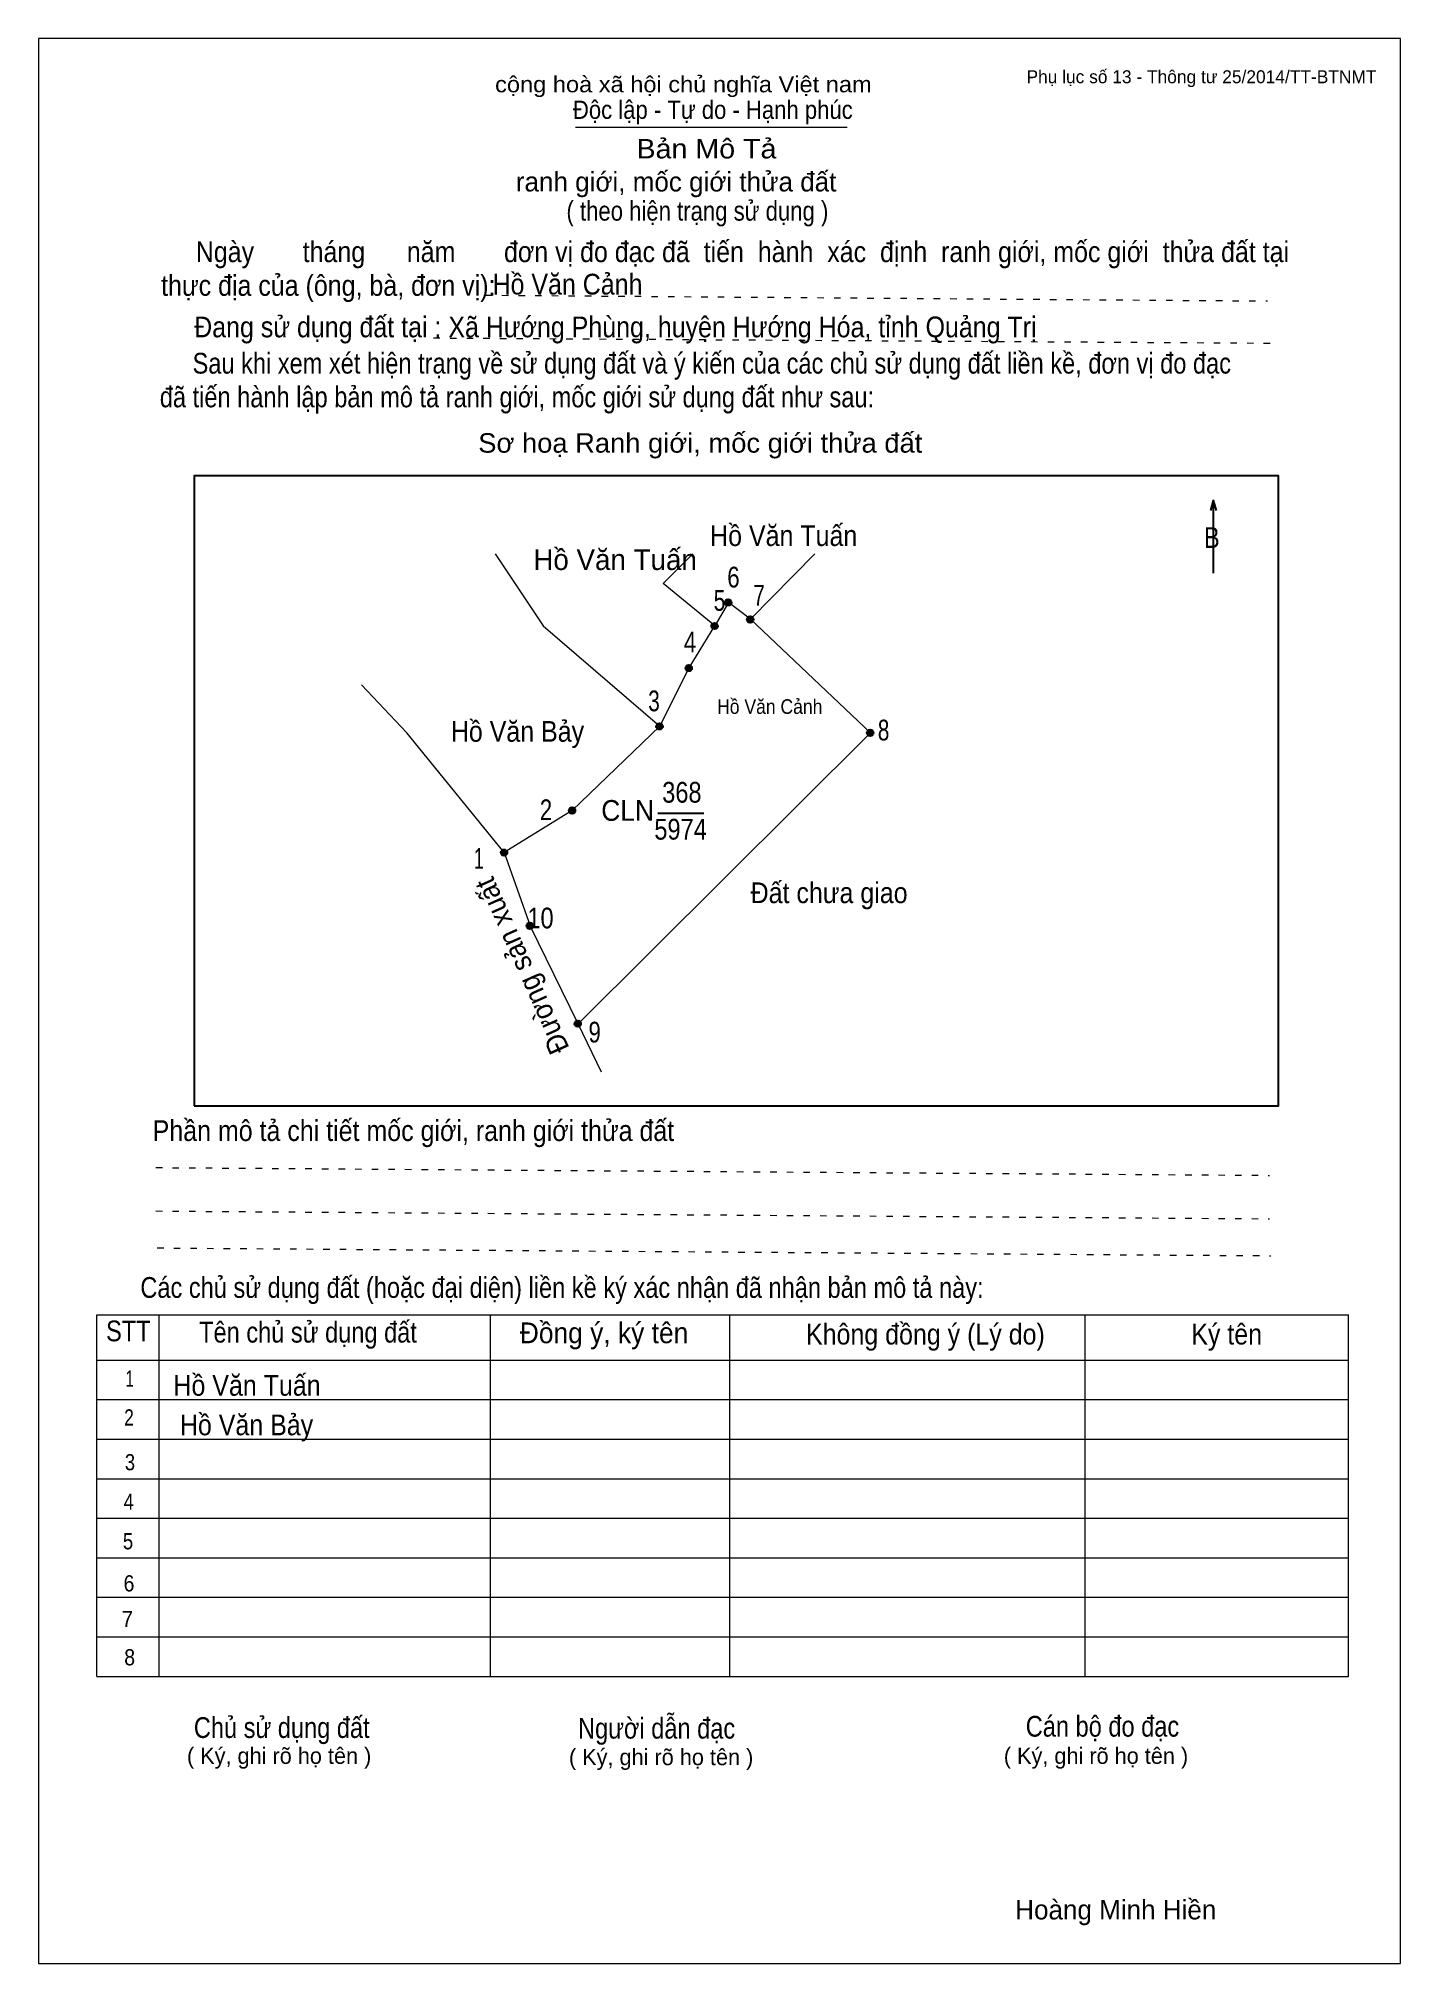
# Model space of a CAD drawing. Header units: centimetres. Extents: x 0 to 21, y 0 to 29.7.
import ezdxf
from ezdxf.enums import TextEntityAlignment as Align

# ---------------------------------------------------------------- set-up
doc = ezdxf.new("R2010")
doc.units = ezdxf.units.CM
doc.header["$LTSCALE"] = 0.13
doc.linetypes.add('DOTTED', pattern=[1.5, 0.3, -1.2])
for name, color, linetype, lineweight in [('1', 7, 'Continuous', 13), ('32', 7, 'Continuous', 25), ('33', 7, 'Continuous', 25), ('61', 7, 'Continuous', 13), ('62', 7, 'Continuous', 13)]:
    doc.layers.add(name, color=color, linetype=linetype, lineweight=lineweight)
for name, color, linetype in [('34', 7, 'Continuous'), ('45', 7, 'Continuous'), ('63', 7, 'Continuous')]:
    doc.layers.add(name, color=color, linetype=linetype)

msp = doc.modelspace()

# ---------------------------------------------------------------- hatches: boundary and pattern name
at = {"layer": '32'}
for points in [[(10.6829, 21.0002, 1), (10.5829, 21.0002, 1)], [(10.4746, 20.6356, 1), (10.3746, 20.6356, 1)], [(11.024, 20.7355, 1), (10.924, 20.7355, 1)], [(10.075, 19.9863, 1), (9.975, 19.9863, 1)], [(9.6254, 19.0872, 1), (9.5254, 19.0872, 1)], [(12.8722, 18.9873, 1), (12.7722, 18.9873, 1)], [(8.2768, 17.7885, 1), (8.1768, 17.7885, 1)], [(7.2278, 17.1391, 1), (7.1278, 17.1391, 1)], [(7.6244, 16.0107, 1), (7.5244, 16.0107, 1)], [(8.3642, 14.5002, 1), (8.2642, 14.5002, 1)]]:
    msp.add_hatch(color=256, dxfattribs=at).paths.add_polyline_path(points)

# ---------------------------------------------------------------- linework, layer by layer
at = {"layer": '1'}
msp.add_lwpolyline([(21, 0), (21, 29.7), (0, 29.7), (0, 0)], close=True, dxfattribs=at)
at = {"layer": '32'}
for centre in [(10.6329, 21.0002), (10.4246, 20.6356), (10.974, 20.7355), (10.025, 19.9863), (9.5754, 19.0872), (12.8222, 18.9873), (8.2268, 17.7885), (7.1778, 17.1391), (7.5744, 16.0107), (8.3142, 14.5002)]:
    msp.add_circle(centre, 0.05, dxfattribs=at)
at = {"layer": '33'}
msp.add_line((9.55, 17.75), (10.26, 17.75), dxfattribs=at)
at = {"layer": '61'}
for p, q in [((11.97, 21.75), (10.98, 20.74)), ((7.18, 17.14), (7.58, 16.01)), ((8.32, 14.5), (7.58, 16.01)), ((8.68, 13.75), (8.32, 14.5))]:
    msp.add_line(p, q, dxfattribs=at)
for points in [[(7.04, 21.75), (7.78, 20.64), (9.58, 19.09)], [(10.43, 20.64), (9.63, 21.29), (10.09, 21.75)], [(10.98, 20.74), (10.64, 21), (10.43, 20.64)], [(10.98, 20.74), (12.83, 18.99), (8.32, 14.5)], [(9.58, 19.09), (10.03, 19.99), (10.43, 20.64)], [(7.18, 17.14), (5.68, 18.99), (4.98, 19.73)], [(9.58, 19.09), (8.23, 17.79), (7.18, 17.14)]]:
    msp.add_lwpolyline(points, dxfattribs=at)
at = {"layer": '62'}
for p, q in [((8.28, 28.33), (12.47, 28.33)), ((0.9, 10.01), (20.2, 10.01)), ((0.9, 4.43), (0.9, 10.01)), ((1.86, 4.43), (1.86, 10.01)), ((6.97, 4.43), (6.97, 9.99)), ((10.66, 4.43), (10.66, 9.99)), ((16.14, 4.43), (16.14, 10.01)), ((20.2, 4.43), (20.2, 10.01)), ((0.9, 9.31), (20.2, 9.31)), ((0.9, 8.7), (20.2, 8.7)), ((0.9, 8.09), (20.2, 8.09)), ((0.9, 7.48), (20.2, 7.48)), ((0.9, 6.87), (20.2, 6.87)), ((0.9, 6.26), (20.2, 6.26)), ((0.9, 5.65), (20.2, 5.65)), ((0.9, 5.04), (20.2, 5.04)), ((0.9, 4.43), (20.2, 4.43))]:
    msp.add_line(p, q, dxfattribs=at)
at = {"layer": '62', "linetype": 'DOTTED'}
for p, q in [((6.89, 25.74), (18.95, 25.65)), ((6.09, 25.08), (19.04, 25)), ((1.81, 12.28), (18.98, 12.16)), ((1.81, 11.61), (18.98, 11.49)), ((1.83, 11.04), (19, 10.92))]:
    msp.add_line(p, q, dxfattribs=at)
at = {"layer": '62', "lineweight": 25}
for p, q in [((18.11, 22.58), (18.11, 21.45)), ((18.11, 22.57), (18.07, 22.42)), ((18.11, 22.57), (18.16, 22.42))]:
    msp.add_line(p, q, dxfattribs=at)
msp.add_lwpolyline([(2.4, 13.23), (19.12, 13.23), (19.12, 22.95), (2.4, 22.95)], close=True, dxfattribs=at)

# ---------------------------------------------------------------- texts
at = {"layer": '32'}
for s, width, p in [('6', 0.8, (10.715, 21.23)), ('5', 0.75, (10.5, 20.87)), ('7', 0.75, (11.11, 20.95)), ('4', 0.8, (10.045, 20.23)), ('3', 0.75, (9.49, 19.32)), ('8', 0.75, (13.03, 18.87)), ('2', 0.8, (7.825, 17.64)), ('1', 0.65, (6.79, 16.89)), ('10', 0.85, (7.74, 15.97)), ('9', 0.8, (8.575, 14.21))]:
    msp.add_text(s, height=0.32, dxfattribs=dict(at, width=width)).set_placement(p, align=Align.CENTER)
at = {"layer": '33'}
for s, width, p in [('Hồ Văn Tuấn', 0.9, (11.49, 21.87)), ('Hồ Văn Bảy', 0.9, (7.385, 18.85)), ('368', 0.85, (9.92, 17.91)), ('5974', 0.85, (9.9, 17.34)), ('Đất chưa giao', 0.9, (12.19, 16.36))]:
    msp.add_text(s, height=0.32, dxfattribs=dict(at, width=width)).set_placement(p, align=Align.CENTER)
msp.add_text('Hồ Văn Tuấn', height=0.32, dxfattribs=at).set_placement((8.89, 21.5), align=Align.CENTER)
at = {"layer": '33', "width": 0.95}
msp.add_text('CLN', height=0.32, dxfattribs=at).set_placement((9.49, 17.63), align=Align.RIGHT)
msp.add_text('Đường sản xuất', height=0.3184, rotation=114, dxfattribs=at).set_placement((7.5967, 15.4553), align=Align.CENTER)
at = {"layer": '34', "width": 0.9}
for s, p in [('Hồ Văn Cảnh', (7, 25.75)), ('Hồ Văn Tuấn', (2.08, 8.76)), ('Hồ Văn Bảy', (2.18, 8.15))]:
    msp.add_text(s, height=0.32, dxfattribs=at).set_placement(p)
at = {"layer": '45', "width": 0.9}
msp.add_text('Hồ Văn Cảnh', height=0.2247, dxfattribs=at).set_placement((11.275, 19.28), align=Align.CENTER)
at = {"layer": '62'}
for s, height, width, p in [('cộng hoà xã hội chủ nghĩa Việt nam', 0.2474, 1.1, (7.04, 28.87)), ('Độc lập - Tự do - Hạnh phúc', 0.2828, 0.9, (8.24, 28.46)), ('Bản Mô Tả', 0.3, 1.1, (9.22, 27.85)), ('( theo hiện trạng sử dụng )', 0.3, 0.85, (8.14, 26.89)), ('     Ngày       tháng      năm       đơn vị đo đạc đã  tiến  hành  xác  định  ranh giới, mốc giới  thửa đất tại ', 0.32, 0.9, (1.89, 26.25)), ('thực địa của (ông, bà, đơn vị): ', 0.32, 0.9, (1.89, 25.73)), ('Đang sử dụng đất tại : Xã Hướng Phùng, huyện Hướng Hóa, tỉnh Quảng Trị', 0.32, 0.9, (2.4, 25.09)), ('     Sau khi xem xét hiện trạng về sử dụng đất và ý kiến của các chủ sử dụng đất liền kề, đơn vị đo đạc ', 0.32, 0.85, (1.87, 24.53)), ('đã tiến hành lập bản mô tả ranh giới, mốc giới sử dụng đất như sau:', 0.32, 0.85, (1.87, 24.01)), ('Sơ hoạ Ranh giới, mốc giới thửa đất', 0.3, 1.05, (6.78, 23.31)), ('B', 0.32, 0.85, (17.97, 21.84)), ('Phần mô tả chi tiết mốc giới, ranh giới thửa đất ', 0.32, 0.9, (1.76, 12.69)), ('Các chủ sử dụng đất (hoặc đại diện) liền kề ký xác nhận đã nhận bản mô tả này:', 0.32, 0.85, (1.57, 10.27))]:
    msp.add_text(s, height=height, dxfattribs=dict(at, width=width)).set_placement(p)
msp.add_text('ranh giới, mốc giới thửa đất', height=0.3, dxfattribs=at).set_placement((7.36, 27.34))
for s, height, width, p in [('STT', 0.32, 0.85, (1.385, 9.6)), ('Tên chủ sử dụng đất', 0.32, 0.85, (4.155, 9.58)), ('Đồng ý, ký tên', 0.32, 0.95, (8.72, 9.57)), ('Không đồng ý (Lý do)', 0.32, 0.9, (13.675, 9.55)), ('Ký tên', 0.32, 0.9, (18.32, 9.55)), ('1', 0.25, 0.7, (1.405, 8.9)), ('2', 0.25, 0.8, (1.395, 8.3)), ('3', 0.25, 0.85, (1.41, 7.61)), ('4', 0.25, 0.85, (1.39, 7)), ('5', 0.25, 0.85, (1.38, 6.39)), ('6', 0.25, 0.9, (1.395, 5.74)), ('7', 0.25, 0.95, (1.37, 5.19)), ('8', 0.25, 0.9, (1.405, 4.6)), ('Người dẫn đạc', 0.32, 0.85, (9.53, 3.47)), ('Chủ sử dụng đất', 0.32, 0.85, (3.75, 3.48)), ('Cán bộ đo đạc', 0.32, 0.85, (16.405, 3.5))]:
    msp.add_text(s, height=height, dxfattribs=dict(at, width=width)).set_placement(p, align=Align.CENTER)
for p in [(3.71, 3.08), (9.6, 3.06), (16.305, 3.08)]:
    msp.add_text('( Ký, ghi rõ họ tên )', height=0.25, dxfattribs=at).set_placement(p, align=Align.CENTER)
at = {"layer": '63'}
msp.add_text('Phụ lục số 13 - Thông tư 25/2014/TT-BTNMT', height=0.2, dxfattribs=at).set_placement((20.63, 29.01), align=Align.RIGHT)
msp.add_text('Hoàng Minh Hiền', height=0.3, dxfattribs=at).set_placement((16.61, 0.68), align=Align.CENTER)

doc.saveas('drawing.dxf')
